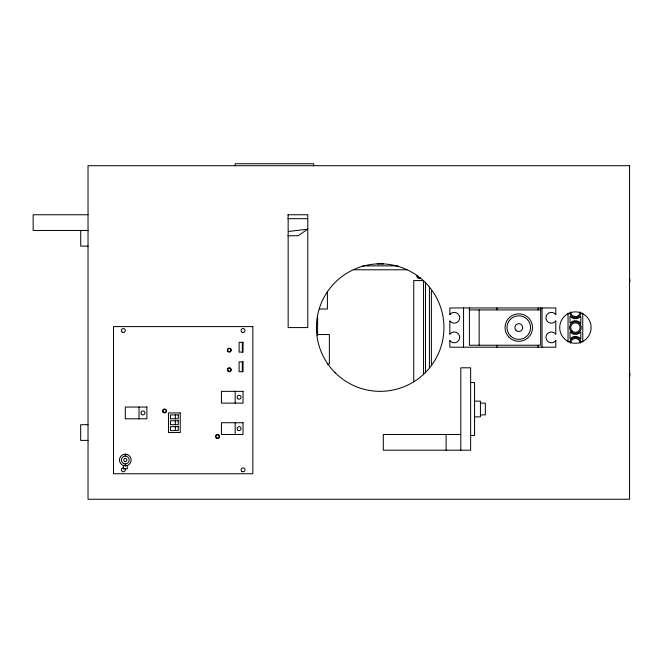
<?xml version="1.0" encoding="UTF-8"?>
<svg xmlns="http://www.w3.org/2000/svg" width="663" height="663" viewBox="0 0 663 663"><rect width="100%" height="100%" fill="white"/><g stroke="black" fill="none" stroke-linecap="round" stroke-linejoin="round"><path stroke-width="0.99" d="M125.307 454.13L122.365 454.917A5.884 5.884 0 0 0 122.365 465.111L125.307 465.898L128.249 465.111A5.884 5.884 0 0 0 128.249 454.917L125.307 454.13L125.307 456.094M288.397 231.462L307.814 229.183L298.077 235.763L287.825 235.763M88.03 214.754L33.15 214.754L33.15 230.451L88.088 230.451M287.85 214.754L307.781 214.754L307.781 327.58L288.156 327.58L288.156 214.754M287.85 218.682L307.466 218.682M88.088 246.147L80.729 246.147L80.729 230.451M377.197 263.899L383.363 263.899M362.794 265.863L397.8 265.863M353.561 269.783L406.999 269.783M319.549 309.024L327.398 309.024L327.398 291.372M469.412 309.919L540.66 309.919M317.585 334.533L329.362 334.533L329.362 364.045L327.398 364.045M470.631 382.51L474.551 382.51L474.551 435.492L470.631 435.492M474.551 401.156L480.443 401.156L480.443 416.853L474.551 416.853M480.443 403.112L485.341 403.112L485.341 414.889L480.443 414.889M88.03 424.701L80.671 424.701L80.671 440.398L88.03 440.398M460.818 434.505L383.313 434.505L383.313 450.202L470.631 450.202L470.631 367.799L460.818 367.799L460.818 450.202M582.76 313.085L582.76 342.067M568.042 313.085L568.042 342.067M542.044 307.955L542.044 347.197M540.66 307.955L540.66 345.232L469.412 345.232L469.412 307.955M538.124 307.955L538.124 309.919M538.124 345.232L538.124 347.197M496.918 307.955L496.918 309.919M496.918 345.232L496.918 347.197M479.15 309.919L479.15 345.232M463.561 307.955L463.561 347.197M446.1 434.505L446.1 450.202M431.389 290.394L431.389 364.575M429.425 287.22L429.425 367.675M425.505 282.148L425.505 372.821M423.541 374.678L423.541 280.582L413.729 280.582L413.729 381.913M317.585 316.168L317.585 335.395M313.665 165.783L313.665 163.744L235.183 163.744L235.183 165.8M242.335 342.29L242.335 352.103M242.335 361.915L242.335 371.719M235.183 391.344L235.183 403.112M235.183 422.737L235.183 434.505M175.339 414.889L175.339 418.809M175.339 420.773L175.339 424.701M175.339 426.657L175.339 430.585M139.039 407.041L139.039 418.809M127.271 454.511L123.343 454.511M127.271 465.517L127.271 468.84L123.343 468.84L123.343 465.517M125.307 463.943L125.307 465.898M124.735 468.434A1.964 1.964 0 0 1 124.172 471.6A1.964 1.964 0 0 1 121.387 470.001A1.964 1.964 0 0 1 123.848 467.929M420.127 277.565A1.964 1.964 0 0 1 417.723 276.181M420.375 278.518A2.942 2.942 0 0 1 416.671 275.675M581.086 313.4A5.884 5.884 0 0 1 569.716 313.4M569.716 341.752A5.884 5.884 0 0 1 581.086 341.752M580.133 311.883A4.732 4.732 0 0 1 575.401 316.607A4.732 4.732 0 0 1 570.677 311.883M570.677 343.268A4.732 4.732 0 0 1 575.401 338.544A4.732 4.732 0 0 1 580.133 343.268M629.601 278.584A7.359 7.359 0 0 1 629.601 282.388M629.601 372.763A7.359 7.359 0 0 1 629.601 376.567M450.434 313.947L449.829 314.734L449.829 307.955L555.785 307.955L555.785 314.734L555.18 313.947A5.395 5.395 0 0 0 547.555 313.947L546.693 315.066A5.395 5.395 0 0 0 546.693 320.461L547.555 321.58A5.395 5.395 0 0 0 555.18 321.58L555.785 320.801L555.785 334.351L555.18 333.572A5.395 5.395 0 0 0 547.555 333.572L546.693 334.691A5.395 5.395 0 0 0 546.693 340.086L547.555 341.205A5.395 5.395 0 0 0 555.18 341.205L555.785 340.417L555.785 347.197L449.829 347.197L449.829 340.417L450.434 341.205A5.395 5.395 0 0 0 458.058 341.205L458.92 340.086A5.395 5.395 0 0 0 458.92 334.691L458.058 333.572A5.395 5.395 0 0 0 450.434 333.572L449.829 334.351L449.829 320.801L450.434 321.58A5.395 5.395 0 0 0 458.058 321.58L458.92 320.461A5.395 5.395 0 0 0 458.92 315.066L458.058 313.947A5.395 5.395 0 0 0 450.434 313.947M629.56 165.709L88.03 165.709L88.03 499.256L629.56 499.256L629.56 165.709M252.843 326.594L113.53 326.594L113.53 473.747L252.843 473.747L252.843 326.594M243.031 342.29L239.103 342.29L239.103 352.103L243.031 352.103L243.031 342.29M243.031 361.915L239.103 361.915L239.103 371.719L243.031 371.719L243.031 361.915M243.031 391.344L221.45 391.344L221.45 403.112L243.031 403.112L243.031 391.344M146.888 407.041L125.307 407.041L125.307 418.809L146.888 418.809L146.888 407.041M180.245 412.925L168.468 412.925L168.468 432.549L180.245 432.549L180.245 412.925M178.281 414.889L170.432 414.889L170.432 418.809L178.281 418.809L178.281 414.889M178.281 420.773L170.432 420.773L170.432 424.701L178.281 424.701L178.281 420.773M243.031 422.737L221.45 422.737L221.45 434.505L243.031 434.505L243.031 422.737M178.281 426.657L170.432 426.657L170.432 430.585L178.281 430.585L178.281 426.657M580.796 323.163L580.796 316.292A7.16 7.16 0 0 1 570.006 316.292L570.006 323.163A7.16 7.16 0 0 1 580.796 323.163M580.796 338.859L580.796 331.989A7.16 7.16 0 0 1 570.006 331.989L570.006 338.859A7.16 7.16 0 0 1 580.796 338.859M564.304 338.677A15.697 15.697 0 0 0 590.567 331.641A15.697 15.697 0 0 0 571.34 312.414A15.697 15.697 0 0 0 564.304 338.677M335.088 372.664A63.764 63.764 0 0 0 441.773 344.08A63.764 63.764 0 0 0 363.672 265.979A63.764 63.764 0 0 0 335.088 372.664M122.365 332.221A1.964 1.964 0 0 0 125.307 330.522A1.964 1.964 0 0 0 122.365 328.823A1.964 1.964 0 0 0 122.365 332.221M242.045 471.526A1.964 1.964 0 0 0 244.995 469.827A1.964 1.964 0 0 0 242.045 468.128A1.964 1.964 0 0 0 242.045 471.526M242.045 332.221A1.964 1.964 0 0 0 244.995 330.522A1.964 1.964 0 0 0 242.045 328.823A1.964 1.964 0 0 0 242.045 332.221M228.312 371.462A1.964 1.964 0 0 0 231.254 369.763A1.964 1.964 0 0 0 228.312 368.064A1.964 1.964 0 0 0 228.312 371.462M227.906 351.531A1.964 1.964 0 0 0 231.188 350.644A1.964 1.964 0 0 0 228.785 348.241A1.964 1.964 0 0 0 227.906 351.531M163.156 412.353A1.964 1.964 0 0 0 166.446 411.474A1.964 1.964 0 0 0 164.043 409.071A1.964 1.964 0 0 0 163.156 412.353M216.544 438.168A1.964 1.964 0 0 0 219.486 436.469A1.964 1.964 0 0 0 216.544 434.771A1.964 1.964 0 0 0 216.544 438.168M237.719 398.62A1.964 1.964 0 0 0 241.001 397.734A1.964 1.964 0 0 0 238.597 395.33A1.964 1.964 0 0 0 237.719 398.62M238.125 430.32A1.964 1.964 0 0 0 241.067 428.621A1.964 1.964 0 0 0 238.125 426.922A1.964 1.964 0 0 0 238.125 430.32M141.575 414.317A1.964 1.964 0 0 0 144.857 413.43A1.964 1.964 0 0 0 142.454 411.027A1.964 1.964 0 0 0 141.575 414.317M228.188 351.249A1.566 1.566 0 0 0 230.815 350.545A1.566 1.566 0 0 0 228.892 348.622A1.566 1.566 0 0 0 228.188 351.249M228.511 371.123A1.566 1.566 0 0 0 230.865 369.763A1.566 1.566 0 0 0 228.511 368.404A1.566 1.566 0 0 0 228.511 371.123M163.438 412.071A1.566 1.566 0 0 0 166.065 411.367A1.566 1.566 0 0 0 164.142 409.444A1.566 1.566 0 0 0 163.438 412.071M216.735 437.829A1.566 1.566 0 0 0 219.097 436.469A1.566 1.566 0 0 0 216.735 435.11A1.566 1.566 0 0 0 216.735 437.829M123.343 463.412A3.92 3.92 0 0 0 129.227 460.014A3.92 3.92 0 0 0 123.343 456.616A3.92 3.92 0 0 0 123.343 463.412M124.52 461.373A1.566 1.566 0 0 0 126.873 460.014A1.566 1.566 0 0 0 124.52 458.655A1.566 1.566 0 0 0 124.52 461.373M509.085 337.285A13.732 13.732 0 0 0 532.049 331.127A13.732 13.732 0 0 0 515.234 314.312A13.732 13.732 0 0 0 509.085 337.285M510.469 335.901A11.768 11.768 0 0 0 530.16 330.622A11.768 11.768 0 0 0 515.739 316.201A11.768 11.768 0 0 0 510.469 335.901M516.013 330.348A3.92 3.92 0 0 0 522.577 328.591A3.92 3.92 0 0 0 517.778 323.784A3.92 3.92 0 0 0 516.013 330.348M571.241 331.74A5.884 5.884 0 0 0 581.086 329.097A5.884 5.884 0 0 0 573.876 321.886A5.884 5.884 0 0 0 571.241 331.74M572.061 330.92A4.732 4.732 0 0 0 579.968 328.798A4.732 4.732 0 0 0 574.183 323.005A4.732 4.732 0 0 0 572.061 330.92"/></g></svg>
